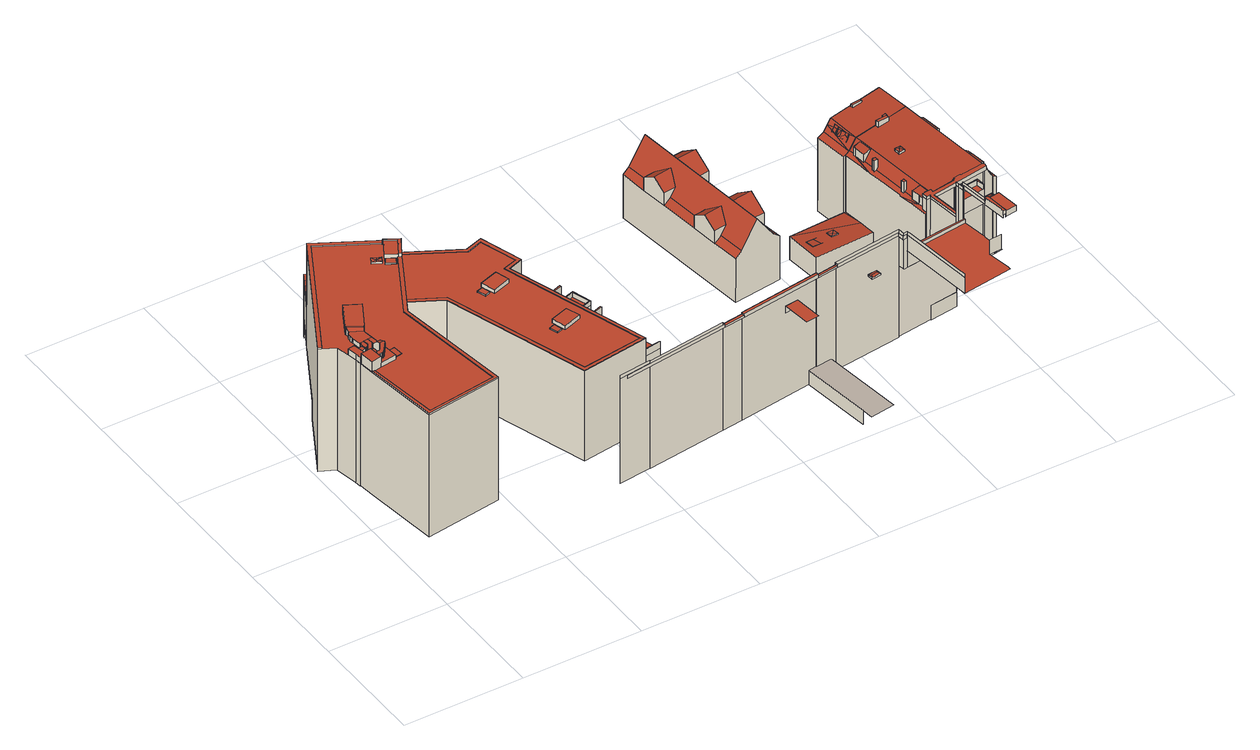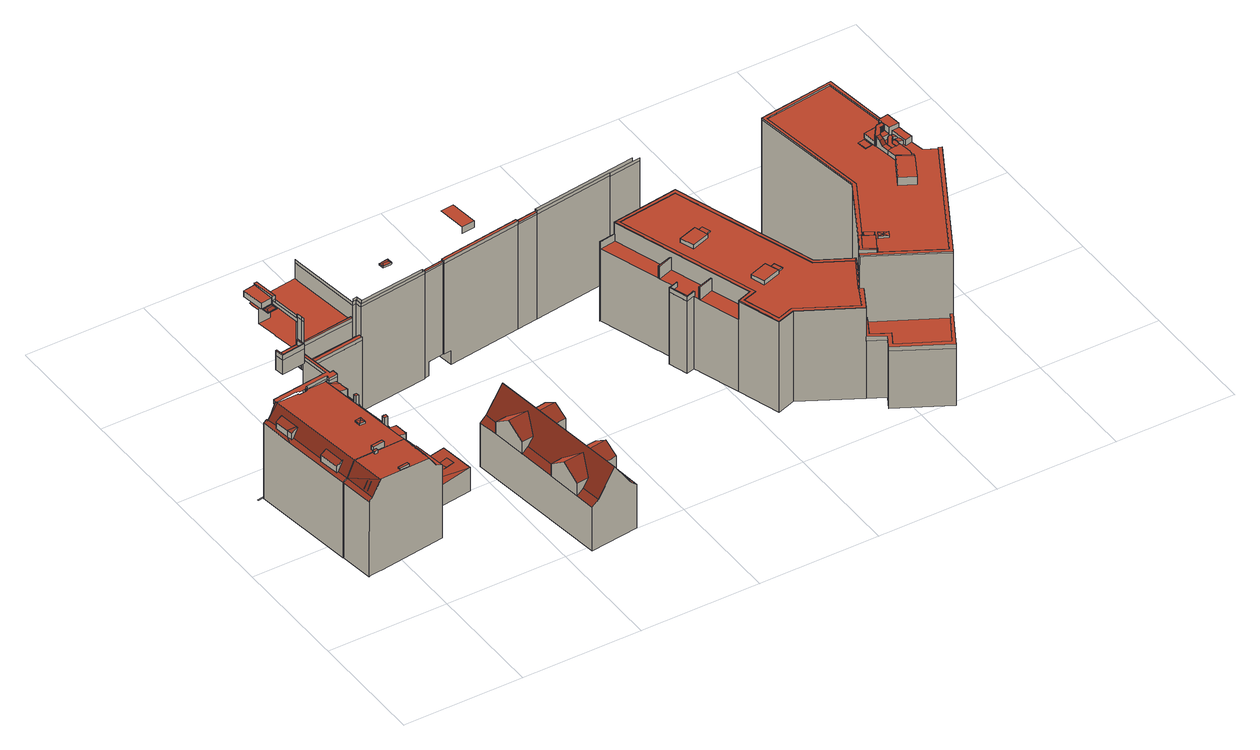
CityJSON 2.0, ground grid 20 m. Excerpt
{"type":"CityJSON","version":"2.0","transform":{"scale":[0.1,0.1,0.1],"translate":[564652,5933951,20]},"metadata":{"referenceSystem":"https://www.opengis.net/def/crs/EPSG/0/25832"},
"CityObjects":{
"building1":{"type":"Building","attributes":{"Grundfläche 2D":"1025.531484","Grundhöhe NN":"21.417"},"children":["building1-1","building1-2","building1-3","building1-4","building1-5","building1-6","building1-7","building1-8","building1-9","building1-10","building1-11","building1-12","building1-13","building1-14","building1-15","building1-16","building1-17","building1-18","building1-19","building1-20","building1-21","building1-22","building1-23","building1-24"],"geometry":[{"type":"MultiSurface","lod":"3","boundaries":[[[0,1,2,3,4,5,6,7,8,9,10,11,12,13,14,15,16,17,18,19,20,21,22,23,24]],[[25,26,27,28,29,30,31,32,33,34,35,36]],[[37,8,7,38,39,40,18,17,41]],[[42,43,44,45,46,47,48,49,50,51,52,53,54]],[[55,56,57,58,59,60,61,62]],[[63,64,65,66,67,68]],[[69,70,71,72,73,74,75,76,77,78,79,80,81,82,83,84,85,86,87,88,89],[90,91,92,93,94,95]],[[96,97,98,99,100,101,102,103,104,105,106,107,108]],[[109,110,111,112,113,114,115,116,117,118,119,120,121,122,123,124,125,126]],[[127,128,129,130,131,132,133]],[[28,27,9,8]],[[27,26,10,9]],[[26,25,11,10]],[[36,12,11,25]],[[36,35,34,14,13,12]],[[15,14,34,33]],[[33,32,16,15]],[[32,31,17,16]],[[134,135,136,137,138,22,21,20,19,18]],[[138,139,23,22]],[[139,140,24,23]],[[140,141,0,24]],[[142,1,0,141]],[[142,143,2,1]],[[144,145,146,39,38,7]],[[146,147,40,39]],[[147,134,18,40]],[[41,17,31,30]],[[29,37,41,30]],[[29,28,8,37]],[[148,149,42,54]],[[149,150,43,42]],[[150,71,44,43]],[[70,69,89,48,47,46]],[[87,50,49,48,89,88]],[[51,50,87,86]],[[86,85,52,51]],[[53,52,85,84]],[[84,148,54,53]],[[151,77,57,56]],[[58,57,77,76]],[[76,75,59,58]],[[73,152,62,61]],[[152,153,154,155,156,55,62]],[[156,151,56,55]],[[91,64,63,92]],[[90,95,66,65]],[[95,94,67,66]],[[94,93,68,67]],[[93,92,63,68]],[[157,158,159,100,99,98]],[[102,101,131,130]],[[103,102,130,129]],[[129,128,104,103]],[[128,127,105,104]],[[106,105,127,133]],[[160,96,108,161]],[[160,162,97,96]],[[162,157,98,97]],[[143,142,108,107]],[[163,146,145,144,164,165]],[[147,146,163,166]],[[134,147,166,167,123,168]],[[120,119,118,117,138,137,136,135,134,168,123,122,121]],[[138,117,116,139]],[[139,116,169,170,140]],[[108,142,141,171,172,161]],[[141,140,170,171]],[[124,123,167,173]],[[174,175,176,110,109,126,125,124,173,177]],[[111,110,176,178]],[[112,111,178,179]],[[113,112,179,180]],[[116,115,114,113,180,181,182,169]],[[78,77,151,183,184]],[[80,79,78,184,185]],[[81,80,185,186]],[[187,188,189,148,84,83,82,81,186,190]],[[149,148,189,191]],[[150,149,191,192]],[[150,192,193,194,195,144,7,6,71]],[[144,195,164]],[[4,3,152,73,72,71,6,5]],[[3,2,143,107,106,133,132,131,101,100,156,155,154,153,152]],[[183,151,156,100,159,196,197,198]],[[199,200,196,159,158,157,201,202]],[[160,161,172,203]],[[162,160,203,204]],[[201,157,162,204]],[[198,197,194,193]],[[205,164,195,206]],[[207,208,205,206]],[[209,210,199,202]],[[211,212,208,207]],[[211,213,214,212]],[[213,210,209,214]],[[174,177,173,167,166,163,165,164,205,208,212,214,209,202,201,204,203,172,171,170,169,182,181,180,179,178,176,175]],[[189,188,187,190,186,185,184,183,198,193,192,191]],[[206,195,194,197,196,200,199,210,213,211,207]]],"semantics":{"surfaces":[{"type":"RoofSurface"},{"type":"WallSurface"},{"type":"GroundSurface"},{"type":"OuterCeilingSurface"}],"values":[0,0,0,0,0,0,0,0,0,0,1,1,1,1,1,1,1,1,1,1,1,1,1,1,1,1,1,1,1,1,1,1,1,1,1,1,1,1,1,1,1,1,1,1,1,1,1,1,1,1,1,1,1,1,1,1,1,1,1,1,1,1,1,1,1,1,1,1,1,1,1,1,1,1,1,1,1,1,1,1,1,1,1,1,1,1,1,1,1,1,1,1,1,1,1,1,2,2,3]}}]},
"building1-1":{"type":"BuildingInstallation","parents":["building1"],"geometry":[{"type":"MultiSurface","lod":"3","boundaries":[[[215,216,217,218]],[[219,220,216,215]],[[220,221,217,216]],[[221,222,218,217]],[[222,219,215,218]]],"semantics":{"surfaces":[{"type":"RoofSurface"},{"type":"WallSurface"}],"values":[0,1,1,1,1]}}]},
"building1-2":{"type":"BuildingInstallation","parents":["building1"],"geometry":[{"type":"MultiSurface","lod":"3","boundaries":[[[223,224,225,226],[227,228,229,230]]],"semantics":{"surfaces":[{"type":"RoofSurface"}],"values":[0]}}]},
"building1-3":{"type":"BuildingInstallation","parents":["building1"],"geometry":[{"type":"MultiSurface","lod":"3","boundaries":[[[231,232,233,234]],[[235,236,232,231]],[[233,232,236,237]],[[237,238,234,233]],[[231,234,238,235]]],"semantics":{"surfaces":[{"type":"RoofSurface"},{"type":"WallSurface"}],"values":[0,1,1,1,1]}}]},
"building1-4":{"type":"BuildingInstallation","parents":["building1"],"geometry":[{"type":"MultiSurface","lod":"3","boundaries":[[[239,240,241,242]],[[242,241,243,244]],[[239,242,244,245]],[[240,239,245,246]],[[241,240,246,243]]],"semantics":{"surfaces":[{"type":"RoofSurface"},{"type":"WallSurface"}],"values":[0,1,1,1,1]}}]},
"building1-5":{"type":"BuildingInstallation","parents":["building1"],"geometry":[{"type":"MultiSurface","lod":"3","boundaries":[[[247,248,249,250]],[[248,247,228,227]],[[249,248,227,230]],[[250,249,230,229]],[[247,250,229,228]]],"semantics":{"surfaces":[{"type":"RoofSurface"},{"type":"WallSurface"}],"values":[0,1,1,1,1]}}]},
"building1-6":{"type":"BuildingInstallation","parents":["building1"],"geometry":[{"type":"MultiSurface","lod":"3","boundaries":[[[251,252,253,254],[245,244,243,246]]],"semantics":{"surfaces":[{"type":"RoofSurface"}],"values":[0]}}]},
"building1-7":{"type":"BuildingInstallation","parents":["building1"],"geometry":[{"type":"MultiSurface","lod":"3","boundaries":[[[255,256,257,258]],[[258,257,115,118]],[[255,258,118,119]],[[256,255,119,114]],[[257,256,114,115]]],"semantics":{"surfaces":[{"type":"RoofSurface"},{"type":"WallSurface"}],"values":[0,1,1,1,1]}}]},
"building1-8":{"type":"BuildingInstallation","parents":["building1"],"geometry":[{"type":"MultiSurface","lod":"3","boundaries":[[[259,260,168,261]],[[261,168,123,124]],[[259,261,124,125]],[[260,259,125,122]],[[168,260,122,123]]],"semantics":{"surfaces":[{"type":"RoofSurface"},{"type":"WallSurface"}],"values":[0,1,1,1,1]}}]},
"building1-9":{"type":"BuildingInstallation","parents":["building1"],"geometry":[{"type":"MultiSurface","lod":"3","boundaries":[[[262,263,264,265]],[[109,120,262,265]],[[121,263,262,120]],[[121,126,264,263]],[[126,109,265,264]]],"semantics":{"surfaces":[{"type":"RoofSurface"},{"type":"WallSurface"}],"values":[0,1,1,1,1]}}]},
"building1-10":{"type":"BuildingInstallation","parents":["building1"],"geometry":[{"type":"MultiSurface","lod":"3","boundaries":[[[266,267,268]],[[267,269,268]],[[269,267,270,271,272,273,274]],[[275,276,266,268]],[[276,110,111,270,267,266]],[[111,112,271,270]],[[112,113,277,272,271]],[[277,278,273,272]],[[274,273,278,279]],[[269,274,279,280]],[[268,269,280,275]]],"semantics":{"surfaces":[{"type":"RoofSurface"},{"type":"WallSurface"}],"values":[0,0,0,1,1,1,1,1,1,1,1]}}]},
"building1-11":{"type":"BuildingInstallation","parents":["building1"],"geometry":[{"type":"MultiSurface","lod":"3","boundaries":[[[281,282,283,284,285,286,287,288]],[[289,290,291,292,293,294,295,296,297,286,285,284,298]],[[297,79,287,286]],[[79,80,288,287]],[[80,81,281,288]],[[81,82,83,283,282,281]]],"semantics":{"surfaces":[{"type":"RoofSurface"},{"type":"WallSurface"}],"values":[0,1,1,1,1,1]}}]},
"building1-12":{"type":"BuildingInstallation","parents":["building1"],"geometry":[{"type":"MultiSurface","lod":"3","boundaries":[[[299,300,301,302,303,304,305,306,307,308,309,310,311,312,313,314,315,316,317,318,319,320]],[[321,322,301,300]],[[323,324,299,320]],[[324,321,300,299]]],"semantics":{"surfaces":[{"type":"RoofSurface"},{"type":"WallSurface"}],"values":[0,1,1,1]}}]},
"building1-13":{"type":"BuildingInstallation","parents":["building1"],"geometry":[{"type":"MultiSurface","lod":"3","boundaries":[[[325,326,327,328,329,330,331]],[[84,329,328,283,83]],[[84,323,330,329]],[[320,330,323]],[[332,333,334,335,336,327,326,325,331,330,320,319,337]],[[328,327,336,338,298,284,283]]],"semantics":{"surfaces":[{"type":"RoofSurface"},{"type":"WallSurface"}],"values":[0,1,1,1,1,1]}}]},
"building1-14":{"type":"BuildingInstallation","parents":["building1"],"geometry":[{"type":"MultiSurface","lod":"3","boundaries":[[[339,340,341]],[[339,342,340]],[[339,341,343]],[[344,339,343]],[[344,345,339]],[[346,339,345]],[[346,342,339]],[[341,340,347,348]],[[341,348,349,344,343]],[[349,350,351,346,345,344]],[[346,351,347,340,342]]],"semantics":{"surfaces":[{"type":"RoofSurface"},{"type":"WallSurface"}],"values":[0,0,0,0,0,0,0,1,1,1,1]}}]},
"building1-15":{"type":"BuildingInstallation","parents":["building1"],"geometry":[{"type":"MultiSurface","lod":"3","boundaries":[[[352,353,354,355]],[[355,354,356,357]],[[353,352,358,359]],[[354,353,359,356]],[[352,355,357,358]]],"semantics":{"surfaces":[{"type":"RoofSurface"},{"type":"WallSurface"}],"values":[0,1,1,1,1]}}]},
"building1-16":{"type":"BuildingInstallation","parents":["building1"],"geometry":[{"type":"MultiSurface","lod":"3","boundaries":[[[360,361,362,363,364,365,366,336,335,334,367,368]],[[338,336,366,369]]],"semantics":{"surfaces":[{"type":"RoofSurface"},{"type":"WallSurface"}],"values":[0,1]}}]},
"building1-17":{"type":"BuildingInstallation","parents":["building1"],"geometry":[{"type":"MultiSurface","lod":"3","boundaries":[[[370,371,372,373,374]],[[373,372,65,64,374]],[[375,376,377,378,371,370,379,380,381,382,383,384,385,386,387]],[[378,377,388,389]],[[389,390,371,378]],[[390,391,90,65,372,371]],[[91,392,374,64]],[[392,393,370,374]],[[393,394,379,370]],[[394,395,380,379]],[[395,396,381,380]],[[382,381,396,397]],[[397,398,383,382]],[[398,399,384,383]],[[385,384,399,400]],[[400,401,386,385]],[[402,403,375,387]]],"semantics":{"surfaces":[{"type":"RoofSurface"},{"type":"WallSurface"}],"values":[0,0,0,1,1,1,1,1,1,1,1,1,1,1,1,1,1]}}]},
"building1-18":{"type":"BuildingInstallation","parents":["building1"],"geometry":[{"type":"MultiSurface","lod":"3","boundaries":[[[404,405,406,407,408,409,410]],[[411,407,406,60,59,75]],[[412,408,407,411,413,414]],[[409,408,412,415]],[[409,415,45,44,410]],[[71,410,44]],[[61,405,404,410,71,72,73]],[[405,61,60,406]]],"semantics":{"surfaces":[{"type":"RoofSurface"},{"type":"WallSurface"}],"values":[0,1,1,1,1,1,1,1]}}]},
"building1-19":{"type":"BuildingInstallation","parents":["building1"],"geometry":[{"type":"MultiSurface","lod":"3","boundaries":[[[416,417,418,419,420,421,422,423,424,333,332,337,425,426,427,428,429,430,431,432,433,434,435,436,437,438,439,440,441,442,443,444,445,446]],[[445,447,448,446]],[[447,449,450,448]],[[449,377,376,450]],[[319,318,317,426,425,337]],[[317,316,427,426]],[[316,315,428,427]],[[315,314,429,428]],[[314,313,312,431,430,429]],[[312,311,432,431]],[[311,310,433,432]],[[310,309,308,435,434,433]],[[308,307,436,435]],[[307,306,305,438,437,436]],[[305,304,439,438]],[[304,303,440,439]],[[303,302,441,440]],[[302,301,322,451,443,442,441]],[[451,452,444,443]],[[452,453,445,444]],[[447,445,453,388,377,449]],[[450,376,454,455,446,448]],[[455,456,416,446]],[[416,456,369,366,365,417]],[[365,364,418,417]],[[364,363,419,418]],[[363,362,420,419]],[[362,361,421,420]],[[361,360,422,421]],[[360,368,423,422]],[[368,367,424,423]],[[367,334,333,424]]],"semantics":{"surfaces":[{"type":"RoofSurface"},{"type":"WallSurface"}],"values":[0,0,0,0,1,1,1,1,1,1,1,1,1,1,1,1,1,1,1,1,1,1,1,1,1,1,1,1,1,1,1,1]}}]},
"building1-20":{"type":"BuildingInstallation","parents":["building1"],"geometry":[{"type":"MultiSurface","lod":"3","boundaries":[[[457,458,459,460],[357,356,359,358]],[[460,459,461,462]],[[457,460,462,463]],[[458,457,463,464]],[[459,458,464,461]]],"semantics":{"surfaces":[{"type":"RoofSurface"},{"type":"WallSurface"}],"values":[0,1,1,1,1]}}]},
"building1-21":{"type":"BuildingInstallation","parents":["building1"],"geometry":[{"type":"MultiSurface","lod":"3","boundaries":[[[465,466,467]],[[465,467,468,469,470,471,472,473,474,387,386,475]],[[465,295,294,466]],[[476,477,468,467]],[[293,478,466,294]],[[478,476,467,466]],[[477,479,480,470,469,468]],[[480,481,471,470]],[[481,482,472,471]],[[482,483,473,472]],[[483,484,474,473]],[[484,402,387,474]],[[475,386,401,485]],[[485,486,465,475]],[[486,296,295,465]]],"semantics":{"surfaces":[{"type":"RoofSurface"},{"type":"WallSurface"}],"values":[0,0,0,1,1,1,1,1,1,1,1,1,1,1,1]}}]},
"building1-22":{"type":"BuildingInstallation","parents":["building1"],"geometry":[{"type":"MultiSurface","lod":"3","boundaries":[[[487,488,489,490]],[[491,492,488,487]],[[492,493,489,488]],[[493,494,490,489]],[[494,491,487,490]]],"semantics":{"surfaces":[{"type":"RoofSurface"},{"type":"WallSurface"}],"values":[0,1,1,1,1]}}]},
"building1-23":{"type":"BuildingInstallation","parents":["building1"],"geometry":[{"type":"MultiSurface","lod":"3","boundaries":[[[495,496,497,498,499,500,501,502,503,504,505,506,507,508,509,510,511,512,376,375,513]],[[291,290,500,499,498]],[[514,515,497,496]],[[515,516,498,497]],[[517,518,501,500]],[[518,519,502,501]],[[500,290,289,517]],[[519,520,503,502]],[[520,521,504,503]],[[521,522,505,504]],[[522,523,506,505]],[[523,524,507,506]],[[524,525,508,507]],[[525,526,509,508]],[[526,527,510,509]],[[527,528,511,510]],[[528,529,454,376,512,511]],[[403,530,513,375]],[[530,531,514,496,495,513]],[[516,292,291,498]]],"semantics":{"surfaces":[{"type":"RoofSurface"},{"type":"WallSurface"}],"values":[0,0,1,1,1,1,1,1,1,1,1,1,1,1,1,1,1,1,1,1]}}]},
"building1-24":{"type":"BuildingInstallation","parents":["building1"],"geometry":[{"type":"MultiSurface","lod":"3","boundaries":[[[532,533,415,412,414]],[[413,534,532,414]],[[70,46,45,415,533,532,534]]],"semantics":{"surfaces":[{"type":"RoofSurface"},{"type":"WallSurface"}],"values":[0,1,1]}}]},
"building2":{"type":"Building","attributes":{"Grundfläche 2D":"2424.071255","Grundhöhe NN":"20.655"},"children":["building2-1","building2-2","building2-3","building2-4","building2-5","building2-6","building2-7","building2-8","building2-9","building2-10","building2-11","building2-12"],"geometry":[{"type":"MultiSurface","lod":"3","boundaries":[[[535,536,537,538]],[[536,535,539,540]],[[540,541,542,536]],[[536,542,543,537]],[[542,544,545,543]],[[546,547,548,549,550]],[[544,542,541,551]],[[549,552,551,550]],[[551,552,544]],[[544,553,554,545]],[[555,556,557,558]],[[559,560,555,558]],[[561,562,554,553,563,564]],[[565,566,562,561]],[[567,568,569,565,561,564,570,571]],[[570,564,563,572]],[[571,570,572,573,574,575]],[[573,576,577,578,579,580,581]],[[573,581,582,574]],[[583,584,578,577,585]],[[586,587,588,589,582,581]],[[586,581,580,590]],[[591,592,584,583]],[[593,594,595,596,597,598,599,600,601,602,603,604]],[[593,605,606,607,608,609,610,611,612,598,597,596,595,594]],[[613,614,615,592,591,616]],[[617,618,619,586,590,620,621,622]],[[588,587,586,619,618,617,623,624,625]],[[588,626,627,589]],[[598,628,617,622,629,599]],[[617,628,598,612,611,630,631,623]],[[632,626,588,625,624,623,631,630,633,634]],[[635,633,630,611]],[[635,611,610,609,608,607,606,636,637,638,639,640,641,642,643]],[[644,645,646,647]],[[646,645,627,626,632,648]],[[649,639,638,650]],[[644,647,651,652]],[[653,654,655,656,657,658]],[[659,660,661,662,634,633,635]],[[661,660,663,664]],[[660,653,658,663]],[[662,661,662,634]],[[660,659,635,643,665,653]],[[634,662,661,666,667,632]],[[666,661,664,668]],[[669,670,671,672]],[[673,674,675,676]],[[674,673,677,678]],[[679,680,681,682,683]],[[673,680,679,677]],[[684,685,681,680,686,687]],[[680,673,676,686]],[[688,689,690,691]],[[692,675,674,693,694,695,696,697]],[[695,694,693,674,678,698,699,700]],[[701,695,700,702]],[[695,701,703,696]],[[703,701,704,705,706,707]],[[705,704,701,702,708,709]],[[710,709,708,702,700,699,698,678,677,679,683,682,691,690,711,712,713,714,715,716,717,718,719]],[[720,721,684,687]],[[705,722,723,706]],[[722,705,709,710]],[[722,724,725,723]],[[724,722,710,719]],[[724,726,727,725]],[[726,724,719,718]],[[728,729,711,690,689]],[[675,692,697,696,703,707,706,723,725,727,730,731,732,733,734,735,736,737,738,739,740,720,687,686,676]],[[726,741,730,727]]],"semantics":{"surfaces":[{"type":"WallSurface"},{"type":"RoofSurface"},{"type":"OuterCeilingSurface"},{"type":"GroundSurface"}],"values":[0,0,0,0,0,0,0,0,0,0,1,0,0,0,2,0,0,0,0,0,0,0,0,0,0,0,0,0,0,0,0,1,0,1,0,0,0,0,0,0,0,0,0,0,0,0,0,0,0,0,0,0,0,0,0,0,0,0,0,0,1,0,0,0,0,0,0,0,0,3,0]}}]},
"building2-1":{"type":"BuildingInstallation","parents":["building2"],"geometry":[{"type":"MultiSurface","lod":"3","boundaries":[[[742,552,549,743]],[[743,549,548,744]],[[553,544,552,742]]],"semantics":{"surfaces":[{"type":"RoofSurface"},{"type":"WallSurface"}],"values":[0,1,1]}}]},
"building2-2":{"type":"BuildingInstallation","parents":["building2"],"geometry":[{"type":"MultiSurface","lod":"3","boundaries":[[[745,746,747,748,749]],[[563,553,747,746]],[[742,743,748,747,553]],[[748,743,744]],[[750,751,749,748,744]],[[751,752,572,563,746,745,749]]],"semantics":{"surfaces":[{"type":"RoofSurface"},{"type":"WallSurface"}],"values":[0,1,1,1,1,1]}}]},
"building2-3":{"type":"BuildingInstallation","parents":["building2"],"geometry":[{"type":"MultiSurface","lod":"3","boundaries":[[[751,577,576,752]],[[577,751,750,585]],[[573,572,752,576]]],"semantics":{"surfaces":[{"type":"RoofSurface"},{"type":"WallSurface"}],"values":[0,1,1]}}]},
"building2-4":{"type":"BuildingInstallation","parents":["building2"],"geometry":[{"type":"MultiSurface","lod":"3","boundaries":[[[753,754,755]],[[756,757,758,759,754,753]],[[760,759,758]],[[761,755,754,759,760]],[[762,763,753,755]],[[764,758,757,756,753,763,765]],[[764,766,760,758]],[[766,767,762,755,761,760]]],"semantics":{"surfaces":[{"type":"RoofSurface"},{"type":"WallSurface"}],"values":[0,0,0,0,1,1,1,1]}}]},
"building2-5":{"type":"BuildingInstallation","parents":["building2"],"geometry":[{"type":"MultiSurface","lod":"3","boundaries":[[[768,662,667,769,587]],[[587,769,626,588,625,768]],[[662,768,625,634]],[[662,634,632,667]],[[632,626,769,667]]],"semantics":{"surfaces":[{"type":"RoofSurface"},{"type":"WallSurface"}],"values":[0,1,1,1,1]}}]},
"building2-6":{"type":"BuildingInstallation","parents":["building2"],"geometry":[{"type":"MultiSurface","lod":"3","boundaries":[[[770,665,659,612,771]],[[610,771,612,611]],[[770,771,610,642]],[[643,665,770,642]],[[635,611,612,659,665,643]]],"semantics":{"surfaces":[{"type":"RoofSurface"},{"type":"WallSurface"}],"values":[0,1,1,1,1]}}]},
"building2-7":{"type":"BuildingInstallation","parents":["building2"],"geometry":[{"type":"MultiSurface","lod":"3","boundaries":[[[772,773,774,775,776,777,778,779,780]],[[672,656,772,780]],[[772,656,655,781,782,783,784,775,774,773]],[[784,785,776,775]],[[786,787,788,789,790,791,669,672,780,779,778,777,776,785]]],"semantics":{"surfaces":[{"type":"RoofSurface"},{"type":"WallSurface"}],"values":[0,1,1,1,1]}}]},
"building2-8":{"type":"BuildingInstallation","parents":["building2"],"geometry":[{"type":"MultiSurface","lod":"3","boundaries":[[[790,789,788,792,793]],[[787,794,792,788]],[[793,792,794,795]],[[795,791,790,793]]],"semantics":{"surfaces":[{"type":"RoofSurface"},{"type":"WallSurface"}],"values":[0,1,1,1]}}]},
"building2-9":{"type":"BuildingInstallation","parents":["building2"],"geometry":[{"type":"MultiSurface","lod":"3","boundaries":[[[796,797,798,799],[800,801,802,803,804,805,806]],[[807,808,798,797]],[[808,809,799,798]],[[809,810,796,799]],[[810,807,797,796]]],"semantics":{"surfaces":[{"type":"RoofSurface"},{"type":"WallSurface"}],"values":[0,1,1,1,1]}}]},
"building2-10":{"type":"BuildingInstallation","parents":["building2"],"geometry":[{"type":"MultiSurface","lod":"3","boundaries":[[[800,811,801]],[[804,803,802,801,811,812]],[[813,806,812,811,800]],[[805,804,812,806]],[[813,800,806]],[[804,805,806,805]],[[801,802,803,804,803,802]]],"semantics":{"surfaces":[{"type":"RoofSurface"},{"type":"WallSurface"}],"values":[0,0,0,0,1,1,1]}}]},
"building2-11":{"type":"BuildingInstallation","parents":["building2"],"geometry":[{"type":"MultiSurface","lod":"3","boundaries":[[[814,815,816,817]],[[818,819,820,821]],[[821,820,822,823]],[[823,822,824,825]],[[818,814,817,825,824,826,819]]],"semantics":{"surfaces":[{"type":"RoofSurface"},{"type":"WallSurface"}],"values":[0,1,1,1,1]}}]},
"building2-12":{"type":"BuildingInstallation","parents":["building2"],"geometry":[{"type":"MultiSurface","lod":"3","boundaries":[[[827,828,829,830,831,832,833,834]],[[830,829,815,814]],[[823,825,834,833]],[[827,834,825,817]],[[828,827,817,816]],[[829,828,816,815]],[[830,814,818,831]],[[818,821,832,831]],[[821,823,833,832]]],"semantics":{"surfaces":[{"type":"RoofSurface"},{"type":"WallSurface"}],"values":[0,1,1,1,1,1,1,1,1]}}]},
"building3":{"type":"Building","attributes":{"Grundfläche 2D":"203.578998","Grundhöhe NN":"20.984"},"geometry":[{"type":"Solid","lod":"3","boundaries":[[[[835,836,837,838]],[[839,840,835,838]],[[841,842,843,844,845,846]],[[847,848,845,844,849,850]],[[851,852,853,854]],[[855,856,851,854]],[[857,858,859,860,861,862]],[[863,864,861,860,865,866]],[[867,868,869,870,871,872]],[[873,874,875,876,877]],[[878,879,880,881,882]],[[867,866,865,860,859,858,874,873,850,849,844,843,842,880,879,883,884,868]],[[839,838,837,885,886,855,854,853,887,888,884,883,889,890]],[[891,892,890,889,893]],[[885,894,895,896,886]],[[897,898,899,888,887]],[[837,836,894,885]],[[892,891,840,839,890]],[[891,894,836,835,840]],[[882,881,880,842,841,846]],[[876,848,847,850,873,877]],[[876,882,846,845,848]],[[897,887,853,852,898]],[[895,856,855,886,896]],[[895,898,852,851,856]],[[858,857,862,875,874]],[[871,870,864,863,866,867,872]],[[870,875,862,861,864]],[[878,882,876,875,870,869,900,901]],[[893,889,883,879,878,901,902]],[[899,898,895,894,891,893,902,903]],[[869,868,884,888,899,903,900]],[[903,902,901,900]]]],"semantics":{"surfaces":[{"type":"RoofSurface"},{"type":"WallSurface"},{"type":"GroundSurface"}],"values":[[0,0,0,0,0,0,0,0,0,0,0,0,0,0,0,0,1,1,1,1,1,1,1,1,1,1,1,1,1,1,1,1,2]]}}]},
"building4":{"type":"Building","attributes":{"Grundfläche 2D":"289.086116","Grundhöhe NN":"20.591"},"children":["building4-1","building4-2","building4-3","building4-4","building4-5","building4-6","building4-7","building4-8","building4-9","building4-10"],"geometry":[{"type":"Solid","lod":"3","boundaries":[[[[904,905,906,907,908,909,910,911,912,913,914,915,916,917,918,919],[920,921,920,905]],[[922,923,910,909,908]],[[922,924,925,926,927,910,923]],[[928,929,930,918,917,916,915,914,913,912,911,910,931,932,933,934]],[[935,936,937,938,939,940,941,942,943,930,929,928,934,933,705,722,944]],[[940,945,946,947]],[[948,949,950,951,941,940,947,952]],[[953,952,947,954,955,956,957,958]],[[959,960,951,950,949,948,953,958,961,962]],[[953,948,952]],[[963,964,965,966]],[[965,967,966]],[[968,967,965]],[[969,970,924,922,908,907,906,905,904,919,968,965,964]],[[925,924,970,971]],[[926,925,971,972]],[[973,974,931,910,927,926,972,975]],[[976,705,933,932,977,978]],[[944,722,979,980]],[[932,931,974,977]],[[722,705,976,979]],[[935,944,980,981]],[[936,935,981,982]],[[938,937,983,984]],[[940,939,985,986]],[[987,954,947,946,945,988,989]],[[937,936,982,983]],[[939,938,984,985]],[[945,940,986,988]],[[955,954,987,990]],[[956,955,990,991]],[[959,962,961,958,957,956,991,992]],[[993,994,968,919,918,930,943,942,941,951,960,959,992,995]],[[963,966,996,997]],[[964,963,997,969]],[[966,967,968,994,998,996]],[[989,988,986,985,984,983,982,981,980,979,976,978,977,974,973,975,972,971,970,969,997,996,998,994,993,995,992,991,990,987]]]],"semantics":{"surfaces":[{"type":"RoofSurface"},{"type":"WallSurface"},{"type":"GroundSurface"}],"values":[[0,0,0,0,0,0,0,0,0,0,0,0,0,1,1,1,1,1,1,1,1,1,1,1,1,1,1,1,1,1,1,1,1,1,1,1,2]]}}]},
"building4-1":{"type":"BuildingInstallation","parents":["building4"],"geometry":[{"type":"MultiSurface","lod":"3","boundaries":[[[999,1000,1001,1002,1003,1004]],[[1000,999,1005,1006]],[[1007,1002,1001,1000,1006,914]],[[1003,1002,1007,1008]],[[1005,999,1004,1003,1008,915]]],"semantics":{"surfaces":[{"type":"RoofSurface"},{"type":"WallSurface"}],"values":[0,1,1,1,1]}}]},
"building4-2":{"type":"BuildingInstallation","parents":["building4"],"geometry":[{"type":"MultiSurface","lod":"3","boundaries":[[[1009,1010,1011,1012,1013]],[[1011,1014,1012]],[[1015,1016,1017,1012,1014,1018]],[[1019,1017,1016]],[[1020,948,1010,1009,1013]],[[1021,1022,1019,1016,1015,1018,952]],[[1019,1022,1023]],[[1023,1024,1017,1019]],[[1024,953,1012,1017]],[[953,1020,1013,1012]]],"semantics":{"surfaces":[{"type":"RoofSurface"},{"type":"WallSurface"}],"values":[0,0,0,0,1,1,1,1,1,1]}}]},
"building4-3":{"type":"BuildingInstallation","parents":["building4"],"geometry":[{"type":"MultiSurface","lod":"3","boundaries":[[[1025,1026,1027]],[[1027,1026,1028]],[[1029,1026,1025]],[[1028,1026,1029]],[[1030,1031,1025,1027]],[[1031,1032,1029,1025]],[[1032,1033,1028,1029]],[[1033,1030,1027,1028]]],"semantics":{"surfaces":[{"type":"RoofSurface"},{"type":"WallSurface"}],"values":[0,0,0,0,1,1,1,1]}}]},
"building4-4":{"type":"BuildingInstallation","parents":["building4"],"geometry":[{"type":"MultiSurface","lod":"3","boundaries":[[[1034,1035,1036,1037,1038]],[[929,1037,1036,1039,1040,1041]],[[1036,1035,1034,1042,921,920]],[[920,1043,1039,1036]],[[1041,1040,1039,1043,916]],[[917,1044,1038,1037,929]],[[1034,1038,1044,1042]]],"semantics":{"surfaces":[{"type":"RoofSurface"},{"type":"WallSurface"}],"values":[0,0,1,1,1,1,1]}}]},
"building4-5":{"type":"BuildingInstallation","parents":["building4"],"geometry":[{"type":"MultiSurface","lod":"3","boundaries":[[[928,1045,1046,1047,1048,1049,934]],[[1048,1050,1051,1052,1049]],[[1047,1046,1053,909]],[[909,923,1048,1047]],[[923,927,1051,1050,1048]],[[927,910,931,934,1049,1052,1051]],[[911,1053,1046,1045,928]]],"semantics":{"surfaces":[{"type":"RoofSurface"},{"type":"WallSurface"}],"values":[0,0,1,1,1,1,1]}}]},
"building4-6":{"type":"BuildingInstallation","parents":["building4"],"geometry":[{"type":"MultiSurface","lod":"3","boundaries":[[[1054,1055,1056,1057]],[[1058,1059,1054,1057]],[[1055,1054,1059,1060]],[[1060,1061,1056,1055]],[[1061,1058,1057,1056]]],"semantics":{"surfaces":[{"type":"RoofSurface"},{"type":"WallSurface"}],"values":[0,1,1,1,1]}}]},
"building4-7":{"type":"BuildingInstallation","parents":["building4"],"geometry":[{"type":"MultiSurface","lod":"3","boundaries":[[[1062,1063,1064,1065,1066,1067]],[[1068,950,1069,1064,1063,1062,1067]],[[1070,1066,1065,949]],[[1070,1068,1067,1066]]],"semantics":{"surfaces":[{"type":"RoofSurface"},{"type":"WallSurface"}],"values":[0,1,1,1]}}]},
"building4-8":{"type":"BuildingInstallation","parents":["building4"],"geometry":[{"type":"MultiSurface","lod":"3","boundaries":[[[1071,1072,1073,1074,1075,1076]],[[1072,1071,1077,1078]],[[1079,1074,1073,1072,1078,912]],[[1075,1074,1079,1080]],[[1077,1071,1076,1075,1080,913]]],"semantics":{"surfaces":[{"type":"RoofSurface"},{"type":"WallSurface"}],"values":[0,1,1,1,1]}}]},
"building4-9":{"type":"BuildingInstallation","parents":["building4"],"geometry":[{"type":"MultiSurface","lod":"3","boundaries":[[[1081,1082,1083]],[[1083,1082,1084]],[[1085,1082,1081]],[[1084,1082,1085]],[[1086,1087,1084,1085]],[[1087,1088,1083,1084]],[[1088,1089,1081,1083]],[[1089,1086,1085,1081]]],"semantics":{"surfaces":[{"type":"RoofSurface"},{"type":"WallSurface"}],"values":[0,0,0,0,1,1,1,1]}}]},
"building4-10":{"type":"BuildingInstallation","parents":["building4"],"geometry":[{"type":"MultiSurface","lod":"3","boundaries":[[[1090,1091,1092,1093]],[[1093,1092,1094,1095]],[[1093,1095,1090]],[[1092,1091,1094]]],"semantics":{"surfaces":[{"type":"RoofSurface"},{"type":"WallSurface"}],"values":[0,1,1,1]}}]},
"building5":{"type":"Building","attributes":{"Grundfläche 2D":"77.604013","Grundhöhe NN":"20.729"},"children":["building5-1","building5-2","building5-3","building5-4","building5-5","building5-6","building5-7"],"geometry":[{"type":"Solid","lod":"3","boundaries":[[[[1096,1097,1098,1099]],[[1100,1098,930,1101]],[[1101,1102,1100]],[[1103,1104,1105,1106,1100,1102,1107,1108]],[[1100,1106,1105,1104,1103,1099,1098]],[[1108,1107,1102,1101,930,1109,1103]],[[943,942,941,1110,1111,1109,930]],[[951,1110,941]],[[1112,1110,951]],[[960,959,1113,1114,1115,1112,951]],[[1097,1096,1116,1117]],[[1118,1119,1120,959,960,951,941,942,943,930,1098,1097,1117,1121]],[[1113,959,1120,1122]],[[1123,1124,1125,1116,1096,1099,1103,1109,1111,1110,1112,1115,1114,1113,1122,1126]],[[1124,1123,1126,1122,1120,1119,1118,1121,1117,1116,1125]]]],"semantics":{"surfaces":[{"type":"RoofSurface"},{"type":"WallSurface"},{"type":"GroundSurface"}],"values":[[0,0,0,0,0,0,0,0,0,0,1,1,1,1,2]]}}]},
"building5-1":{"type":"BuildingInstallation","parents":["building5"],"geometry":[{"type":"MultiSurface","lod":"3","boundaries":[[[1127,1128,1129,1130]],[[1131,1132,1128]],[[1132,1129,1128]],[[1133,1129,1132]],[[1134,1135,1127,1130]],[[1135,1102,1106,1131,1128,1127]],[[1106,1100,1132,1131]],[[1100,1136,1133,1132]]],"semantics":{"surfaces":[{"type":"RoofSurface"},{"type":"WallSurface"}],"values":[0,0,0,0,1,1,1,1]}}]},
"building5-2":{"type":"BuildingInstallation","parents":["building5"],"geometry":[{"type":"MultiSurface","lod":"3","boundaries":[[[1137,1130,1129]],[[1138,1137,1129,1133]],[[1139,1134,1130,1137]],[[1136,1140,1138,1133]]],"semantics":{"surfaces":[{"type":"RoofSurface"},{"type":"WallSurface"}],"values":[0,0,1,1]}}]},
"building5-3":{"type":"BuildingInstallation","parents":["building5"],"geometry":[{"type":"MultiSurface","lod":"3","boundaries":[[[1141,1142,1143,1144]],[[1144,1143,1145,1146]],[[1143,1142,1147,1145]],[[1141,1144,1146,1148]],[[1142,1141,1148,1147]]],"semantics":{"surfaces":[{"type":"RoofSurface"},{"type":"WallSurface"}],"values":[0,1,1,1,1]}}]},
"building5-4":{"type":"BuildingInstallation","parents":["building5"],"geometry":[{"type":"MultiSurface","lod":"3","boundaries":[[[1149,1150,1151,1152]],[[1153,1154,1151,1150]],[[1152,1151,1154,1155]],[[1155,1156,1149,1152]],[[1150,1149,1156,1153]]],"semantics":{"surfaces":[{"type":"RoofSurface"},{"type":"WallSurface"}],"values":[0,1,1,1,1]}}]},
"building5-5":{"type":"BuildingInstallation","parents":["building5"],"geometry":[{"type":"MultiSurface","lod":"3","boundaries":[[[1157,1158,1137,1138]],[[1158,1157,1159]],[[1160,1161,1159,1157]],[[1161,1101,1158,1159]],[[1101,1139,1137,1158]],[[1140,1160,1157,1138]]],"semantics":{"surfaces":[{"type":"RoofSurface"},{"type":"WallSurface"}],"values":[0,0,1,1,1,1]}}]},
"building5-6":{"type":"BuildingInstallation","parents":["building5"],"geometry":[{"type":"MultiSurface","lod":"3","boundaries":[[[1162,1163,1164,1165,1166,1167,1168]],[[1165,1164,943,1169,1170,1166]],[[1170,1171,1167,1166]],[[1171,1172,1173,1174,1163,1162,1168,1167]],[[1174,943,1164,1163]]],"semantics":{"surfaces":[{"type":"RoofSurface"},{"type":"WallSurface"}],"values":[0,1,1,1,1]}}]},
"building5-7":{"type":"BuildingInstallation","parents":["building5"],"geometry":[{"type":"MultiSurface","lod":"3","boundaries":[[[1175,1176,1177,1178]],[[1179,1175,1178,1180]],[[1105,1179,1180,1181]],[[1178,1177,1182,1108,1104,1183,1181,1180]],[[1183,1184,1105,1181]],[[1185,1176,1175,1179,1105,1184,1105,1107]],[[1185,1182,1177,1176]]],"semantics":{"surfaces":[{"type":"RoofSurface"},{"type":"WallSurface"}],"values":[0,0,0,1,1,1,1]}}]}
},
"vertices":[
[342,484,179],[251,533,179],[230,494,179],[235,491,179],[233,486,179],[231,484,179],[216,457,179],[202,431,179],[206,435,179],[237,490,179],[236,490,179],[254,526,179],[341,478,179],[343,478,179],[368,487,179],[388,426,179],[363,418,179],[441,181,179],[448,177,179],[447,178,179],[393,345,179],[392,347,179],[370,414,179],[395,423,179],[372,494,179],[254,526,178],[236,490,178],[237,490,178],[206,435,178],[260,406,178],[339,167,178],[441,181,178],[363,418,178],[388,426,178],[368,487,178],[343,478,178],[341,478,178],[260,406,179],[204,430,179],[256,402,179],[335,161,179],[339,167,179],[184,152,238],[156,348,238],[216,457,238],[212,459,238],[211,460,238],[151,351,238],[151,350,238],[151,347,238],[178,156,238],[61,140,238],[44,259,238],[40,259,238],[56,134,238],[118,555,238],[3,345,238],[8,343,238],[120,547,238],[209,498,238],[210,499,238],[233,486,238],[235,491,238],[54,353,250],[55,353,250],[77,340,250],[78,340,250],[102,383,250],[77,396,250],[151,351,236],[211,460,236],[216,457,236],[231,484,236],[233,486,236],[210,499,236],[209,498,236],[120,547,236],[8,343,236],[28,333,236],[32,311,236],[35,295,236],[36,285,236],[37,285,236],[37,284,236],[40,259,236],[44,259,236],[61,140,236],[178,156,236],[151,347,236],[151,350,236],[77,340,236],[55,353,236],[54,353,236],[77,396,236],[102,383,236],[78,340,236],[224,548,126],[236,570,126],[152,616,126],[149,610,126],[118,555,126],[122,553,126],[153,607,126],[228,567,126],[216,546,126],[244,530,126],[226,497,126],[230,494,126],[251,533,126],[440,285,145],[431,313,145],[445,317,145],[435,349,145],[421,345,145],[418,353,145],[417,356,145],[395,423,145],[370,414,145],[392,347,145],[393,345,145],[415,276,145],[416,274,145],[447,178,145],[448,177,145],[475,181,145],[474,182,145],[441,282,145],[244,530,118],[216,546,118],[228,567,118],[153,607,118],[122,553,118],[123,553,118],[226,497,118],[448,177,178],[447,178,178],[393,345,178],[392,347,178],[370,414,178],[395,423,178],[372,494,178],[342,484,178],[251,533,178],[230,494,178],[202,431,178],[204,430,178],[256,402,178],[335,161,178],[56,134,236],[184,152,236],[156,348,236],[3,345,236],[235,491,236],[230,494,236],[123,553,236],[122,553,236],[118,555,236],[152,616,118],[149,610,118],[118,555,118],[224,548,118],[251,533,118],[236,570,118],[256,402,14],[202,431,14],[204,430,14],[335,161,14],[448,177,14],[448,177,158],[395,423,14],[372,494,14],[342,484,14],[251,533,14],[475,181,14],[441,282,14],[440,285,14],[431,313,14],[474,182,14],[445,317,14],[435,349,14],[421,345,14],[418,353,14],[417,356,14],[3,345,14],[28,333,14],[35,295,14],[36,285,14],[37,284,14],[40,259,14],[56,134,14],[37,285,14],[184,152,14],[156,348,14],[177,385,14],[177,385,47],[202,431,47],[118,555,47],[60,449,47],[60,449,14],[150,612,47],[149,610,47],[152,616,14],[150,612,14],[224,548,14],[236,570,14],[105,485,14],[105,485,47],[131,548,47],[131,548,14],[175,598,14],[175,598,47],[136,561,47],[136,561,14],[151,553,47],[151,553,14],
[314,401,185],[322,378,185],[352,388,185],[345,411,185],[314,401,178],[322,378,178],[352,388,178],[345,411,178],
[360,256,178],[355,273,178],[342,269,178],[348,252,178],[354,271,178],[358,257,178],[349,254,178],[344,268,178],
[355,278,185],[362,255,185],[393,265,185],[385,288,185],[355,278,178],[362,255,178],[393,265,178],[385,288,178],
[317,383,180],[313,397,180],[303,394,180],[308,380,180],[303,394,178],[308,380,178],[317,383,178],[313,397,178],
[358,257,180],[354,271,180],[344,268,180],[349,254,180],
[319,382,178],[314,399,178],[301,395,178],[307,378,178],
[393,345,167],[418,353,167],[417,356,167],[392,347,167],
[474,182,158],[447,178,158],[475,181,158],
[415,276,167],[416,274,167],[441,282,167],[440,285,167],
[429,312,153],[431,313,153],[429,314,153],[443,318,153],[445,317,153],[435,349,153],[419,344,153],[420,342,153],[433,347,153],[429,314,145],[429,312,145],[419,344,145],[420,342,145],[433,347,145],[443,318,145],
[36,285,247],[37,285,247],[37,284,247],[49,285,247],[48,288,247],[44,313,247],[32,311,247],[35,295,247],[48,288,236],[48,288,242],[47,296,242],[47,296,236],[46,299,236],[46,299,243],[45,308,243],[45,308,236],[44,313,236],[49,285,236],
[84,266,244],[81,290,244],[80,289,244],[79,289,244],[79,288,244],[79,287,244],[78,286,244],[77,284,244],[69,274,244],[69,273,244],[68,273,244],[68,272,244],[67,271,244],[66,271,244],[65,270,244],[64,270,244],[63,270,244],[59,270,244],[59,268,244],[58,268,244],[57,268,244],[57,262,244],[81,290,236],[80,289,236],[57,262,236],[84,266,236],
[56,275,255],[55,276,255],[54,286,255],[37,284,255],[40,259,255],[57,262,255],[56,269,255],[56,269,254],[56,275,254],[56,275,244],[55,276,244],[54,286,244],[57,268,254],[54,286,236],
[180,469,239],[176,477,239],[171,468,239],[183,473,239],[178,465,239],[185,461,239],[189,468,239],[190,470,239],[176,477,236],[171,468,236],[185,461,236],[189,468,236],[190,470,236],
[188,457,238],[201,449,238],[207,459,238],[194,466,238],[207,459,237],[194,466,237],[188,457,237],[201,449,237],
[59,277,244],[60,277,244],[61,277,244],[62,277,244],[63,277,244],[64,278,244],[71,288,244],[57,276,244],[58,276,244],[71,288,236],
[55,345,245],[74,335,245],[76,338,250],[56,349,250],[54,350,250],[62,316,245],[69,317,245],[76,318,245],[74,333,245],[53,343,245],[52,340,245],[52,338,245],[51,335,245],[52,332,245],[52,330,245],[54,315,245],[55,315,245],[61,316,245],[76,318,236],[74,333,236],[74,335,236],[76,338,236],[54,350,236],[55,345,236],[53,343,236],[52,340,236],[52,338,236],[51,335,236],[52,332,236],[52,330,236],[54,315,236],[55,315,236],[61,316,236],[62,316,236],
[231,484,244],[233,486,244],[210,499,244],[208,497,244],[227,486,244],[212,459,244],[216,457,244],[208,497,236],[227,486,243],[209,496,236],[209,496,243],[212,459,243],
[72,290,254],[64,278,254],[63,277,254],[62,277,254],[61,277,254],[60,277,254],[59,277,254],[58,276,254],[57,276,254],[58,268,254],[59,268,254],[59,270,254],[63,270,254],[64,270,254],[65,270,254],[66,271,254],[67,271,254],[68,272,254],[68,273,254],[69,273,254],[69,274,254],[77,284,254],[78,286,254],[79,287,254],[79,288,254],[79,289,254],[80,289,254],[80,290,254],[80,291,254],[80,292,254],[73,291,254],[79,299,251],[72,298,251],[78,305,245],[71,304,245],[80,290,236],[80,291,236],[80,292,236],[69,317,236],[73,291,236],[72,290,236],
[208,459,237],[193,467,237],[187,456,237],[202,448,237],[187,456,236],[202,448,236],[208,459,236],[193,467,236],
[54,308,245],[55,301,245],[56,301,245],[57,301,245],[58,302,245],[59,303,245],[61,304,245],[62,306,245],[62,308,245],[62,310,245],[55,309,245],[56,301,236],[57,301,236],[55,301,236],[58,302,236],[59,303,236],[61,304,236],[62,306,236],[62,308,236],[62,310,236],[55,309,236],[54,308,236],
[98,272,237],[96,289,237],[84,287,237],[86,270,237],[98,272,236],[96,289,236],[84,287,236],[86,270,236],
[63,308,245],[63,307,245],[56,297,245],[55,296,245],[55,292,245],[56,290,245],[57,290,245],[58,291,245],[59,291,245],[60,292,245],[61,293,245],[68,303,245],[69,304,245],[69,305,245],[70,306,245],[70,307,245],[70,309,245],[70,310,245],[63,309,245],[63,307,236],[56,297,236],[55,296,236],[56,290,236],[57,290,236],[58,291,236],[59,291,236],[60,292,236],[61,293,236],[68,303,236],[69,304,236],[69,305,236],[70,306,236],[70,307,236],[70,309,236],[70,310,236],[63,309,236],[63,308,236],
[194,469,243],[211,460,243],[194,469,236],
[355,98,197],[409,105,197],[409,105,7],[355,98,7],[355,98,203],[409,105,203],[409,104,203],[409,104,197],[409,104,7],[543,122,197],[543,122,7],[364,93,203],[364,93,197],[543,117,197],[543,117,200],[543,117,203],[543,122,203],[543,122,200],[578,127,197],[578,127,7],[634,99,209],[640,52,209],[662,55,209],[656,102,209],[656,102,197],[634,99,197],[702,144,33],[702,144,7],[715,146,197],[715,146,33],[718,26,33],[718,26,7],[761,13,33],[751,11,33],[720,7,33],[716,145,33],[743,149,33],[716,145,197],[751,150,197],[751,150,7],[743,149,7],[751,150,200],[752,146,200],[752,146,203],[751,150,203],[751,151,203],[751,151,197],[751,151,7],[863,160,197],[863,160,203],[752,146,197],[867,166,197],[867,166,144],[867,166,138],[867,166,7],[867,166,203],[864,149,197],[864,149,203],[892,30,197],[891,36,197],[891,37,197],[876,151,197],[876,152,197],[875,156,197],[875,156,203],[876,152,203],[876,151,203],[891,37,203],[891,36,203],[892,30,203],[892,30,173],[892,30,168],[891,36,168],[891,37,168],[876,151,168],[876,152,168],[875,156,168],[875,156,174],[871,150,197],[871,150,203],[869,150,203],[869,150,197],[869,155,197],[868,161,197],[868,162,197],[868,162,203],[868,161,203],[869,155,203],[869,155,138],[868,161,138],[868,162,138],[867,168,138],[867,168,7],[870,155,197],[870,155,203],[875,156,138],[870,155,138],[974,182,138],[976,168,138],[975,176,138],[976,168,168],[976,42,168],[976,49,168],[970,86,168],[990,88,168],[985,123,168],[985,124,168],[979,165,168],[979,169,168],[928,175,7],[928,176,7],[928,176,33],[928,175,33],[974,182,33],[990,88,194],[970,86,194],[975,181,33],[975,181,7],[979,169,227],[985,124,227],[985,123,227],[985,123,233],[985,124,233],[979,169,233],[976,168,174],[976,168,227],[975,176,227],[975,176,144],[976,168,233],[975,176,233],[979,169,174],[974,182,227],[974,182,144],[974,182,233],[990,123,227],[982,177,227],[982,177,233],[990,123,233],[962,240,167],[961,250,167],[961,250,7],[962,240,7],[962,240,172],[961,250,172],[968,241,172],[968,241,167],[976,183,167],[976,183,172],[968,238,172],[968,238,33],[976,183,33],[968,241,7],[968,238,7],[981,183,167],[973,238,167],[973,238,172],[981,183,172],[964,250,7],[964,250,167],[965,251,167],[976,252,167],[976,252,7],[965,251,7],[964,250,172],[965,251,172],[976,252,172],[976,246,167],[976,246,172],[976,246,7],[978,246,167],[1014,251,167],[1014,251,7],[978,246,7],[978,246,172],[1014,251,173],[1014,253,173],[1070,252,174],[1070,257,174],[1069,260,174],[1034,255,174],[1033,256,174],[1030,255,173],[1029,257,173],[1017,255,173],[1017,253,173],[1084,254,7],[1084,254,33],[1014,253,167],[1014,253,7],[1017,253,167],[1017,253,7],[1017,255,167],[1017,255,7],[1070,252,167],[1070,252,170],[1029,257,7],[1030,255,7],[1033,256,7],[1034,255,7],[1069,260,7],[1070,257,7],[1083,259,7],[1084,259,7],[1084,256,7],[1099,258,7],[1099,256,7],[1029,257,167],
[578,127,200],[579,122,200],[579,122,197],
[716,145,203],[715,146,203],[578,127,203],[579,122,203],[716,141,203],[716,141,197],[716,141,200],[716,145,200],
[779,97,200],[781,102,201],[778,106,200],[782,97,200],[792,99,200],[794,99,200],[791,103,201],[793,108,200],[780,107,200],[778,106,197],[779,97,197],[794,99,197],[782,97,197],[793,108,197],[780,107,197],
[868,162,144],[867,168,144],
[979,165,174],[876,152,174],
[985,123,240],[990,88,240],[990,87,240],[990,83,240],[995,83,240],[995,84,240],[994,89,240],[990,122,240],[990,123,240],[990,88,227],[990,87,227],[990,83,227],[990,83,233],[995,83,233],[995,83,227],[995,84,227],[995,84,237],[994,89,237],[990,122,237],[990,122,227],
[1015,87,237],[1010,125,237],[1015,87,227],[1010,125,227],
[1007,139,228],[990,137,228],[992,125,228],[1008,127,228],[993,126,228],[991,136,228],[993,136,228],[1003,137,228],[1006,138,228],[1007,133,228],[1007,128,228],[990,137,227],[992,125,227],[1008,127,227],[1007,139,227],
[994,131,230],[1004,133,230],[995,126,228],
[1024,189,193],[1022,202,193],[986,197,193],[988,184,193],[1026,189,193],[1026,189,167],[1024,204,167],[1024,204,193],[984,199,167],[984,199,193],[986,184,167],[986,184,193],[1024,189,167],
[988,184,202],[986,197,202],[1022,202,202],[1024,189,202],[1026,189,202],[1024,204,202],[984,199,202],[986,184,202],
[786,428,132],[782,457,111],[762,455,111],[751,424,132],[770,396,111],[789,398,111],[718,402,112],[727,403,112],[734,424,125],[735,427,127],[704,423,127],[707,400,112],[712,447,112],[701,446,112],[733,430,125],[722,449,112],[770,550,132],[767,579,111],[747,577,111],[736,546,132],[754,518,111],[774,521,111],[704,513,112],[713,514,112],[720,535,125],[721,539,127],[690,534,127],[693,512,112],[698,559,112],[687,557,112],[719,542,125],[708,560,112],[698,559,98],[692,604,98],[682,603,89],[687,557,89],[691,558,92],[693,558,93],[712,447,98],[704,513,98],[693,512,89],[701,446,89],[706,447,93],[713,355,89],[724,356,98],[718,402,98],[715,401,95],[707,400,89],[753,360,141],[722,608,141],[772,456,98],[764,520,98],[756,578,98],[752,612,98],[783,364,98],[779,397,98],[789,398,89],[783,398,94],[794,365,89],[782,457,89],[774,521,89],[770,520,92],[758,578,96],[767,579,89],[763,613,89],[682,603,10],[713,355,10],[794,365,10],[763,613,10],
[941,381,142],[943,362,142],[944,354,142],[952,298,142],[952,293,142],[962,262,145],[965,251,146],[962,275,146],[960,294,146],[959,299,146],[951,357,147],[950,363,147],[948,382,147],[945,405,147],[943,415,147],[936,414,142],[944,401,146],[943,403,146],[955,274,142],[962,260,145],[959,239,142],[962,240,144],[961,250,144],[964,250,145],[974,277,164],[957,406,164],[955,417,164],[976,252,161],[976,246,161],[978,246,164],[978,252,164],[1017,255,168],[1029,257,169],[1030,255,169],[1033,256,169],[1034,255,169],[1069,260,173],[1047,429,173],[1010,424,169],[1007,424,169],[1017,253,168],[1070,257,173],[1078,258,156],[1083,259,147],[1075,313,147],[1067,376,147],[1062,411,147],[1060,431,147],[1080,279,147],[1080,304,145],[1084,259,146],[1084,256,146],[1090,257,143],[1087,280,143],[1083,314,143],[1067,432,143],[1063,431,145],[1074,377,143],[1070,412,143],[840,341,47],[944,354,39],[941,381,39],[833,400,48],[933,414,39],[936,414,39],[944,354,6],[959,239,6],[962,240,6],[961,250,6],[965,251,6],[976,252,6],[964,250,6],[1014,251,6],[976,246,6],[978,246,6],[1014,253,6],[1017,253,6],[1017,255,6],[1029,257,6],[1030,255,6],[1033,256,6],[1034,255,6],[1069,260,6],[1084,259,6],[1070,257,6],[1083,259,6],[1084,256,6],[1090,257,6],[1067,432,6],[1007,424,6],[936,414,6],[1010,424,6],[833,400,6],[840,341,6],[933,414,6],
[948,362,165],[948,357,165],[951,357,165],[954,357,165],[953,363,165],[950,363,165],[948,362,145],[948,357,145],[954,357,150],[953,363,150],
[1075,313,159],[1067,312,163],[1067,311,163],[1080,304,157],[1078,313,157],[1068,310,163],[1080,279,159],[1081,279,158],[1083,280,157],[1072,277,163],[1083,279,157],[1078,313,145],[1081,279,146],[1083,279,146],[1083,279,145],[1083,280,145],
[984,360,170],[989,355,171],[994,361,170],[995,350,170],[985,349,170],[994,361,167],[984,360,166],[985,349,166],[995,350,167],
[943,404,161],[943,403,161],[944,401,161],[945,405,161],[944,404,161],[946,382,161],[948,382,161],[960,384,164],[943,404,146],[946,382,146],[944,404,146],
[962,275,161],[960,275,161],[962,262,161],[962,260,161],[976,252,163],[963,256,161],[964,250,161],[965,251,161],[960,275,145],
[992,416,177],[1011,418,177],[1010,423,177],[991,421,177],[991,421,167],[992,416,167],[1011,418,169],[1010,423,169],
[1062,411,159],[1061,411,159],[1054,410,163],[1059,375,163],[1070,377,157],[1065,411,157],[1065,411,145],[1061,411,150],[1070,377,145],
[956,299,165],[957,294,165],[960,294,165],[962,294,165],[961,300,165],[959,299,165],[956,299,145],[957,294,145],[962,294,150],[961,300,150],
[885,371,45],[890,377,45],[884,382,45],[895,383,45],[897,372,45],[897,372,43],[895,383,43],[884,382,44],[885,371,44],
[867,366,45],[865,380,45],[846,377,48],[849,363,48],[846,377,47],[849,363,47],
[925,471,140],[933,414,140],[943,415,145],[936,472,145],[943,448,151],[952,432,162],[948,452,158],[943,473,155],[943,460,153],[943,452,152],[943,451,151],[947,453,158],[946,460,157],[949,474,164],[1039,486,173],[1038,486,173],[1053,488,147],[1060,489,143],[1057,488,145],[1055,488,145],[925,471,7],[933,414,7],[1010,424,7],[1060,431,7],[1067,432,7],[1007,424,7],[1060,489,7],[1055,488,7],[1039,486,7],[1038,486,7],[1057,488,7],
[949,452,162],[948,452,159],[949,444,161],[950,445,162],[943,451,152],[943,448,152],[944,444,152],[950,445,161],[949,452,161],[944,444,151],
[951,437,162],[945,436,152],[951,437,161],[945,436,151],
[1054,467,150],[1053,474,150],[1046,473,163],[1047,466,163],[1046,473,162],[1047,466,162],[1053,474,149],[1054,467,149],
[986,473,172],[1002,475,172],[1001,479,172],[985,477,172],[1002,475,169],[1001,479,169],[985,477,167],[986,473,167],
[946,428,152],[952,432,163],[952,429,163],[946,428,151],[952,429,162],
[1009,429,174],[1007,429,174],[1007,424,174],[1009,425,174],[1013,425,174],[1013,430,174],[1012,430,174],[1009,425,169],[1013,425,170],[1013,430,170],[1012,430,169],[1009,429,169],[1007,429,169],
[947,453,159],[949,453,162],[948,461,162],[946,460,158],[943,452,153],[943,460,154],[942,460,152],[948,461,161],[942,460,151],[943,452,151],[949,453,161]
]}
